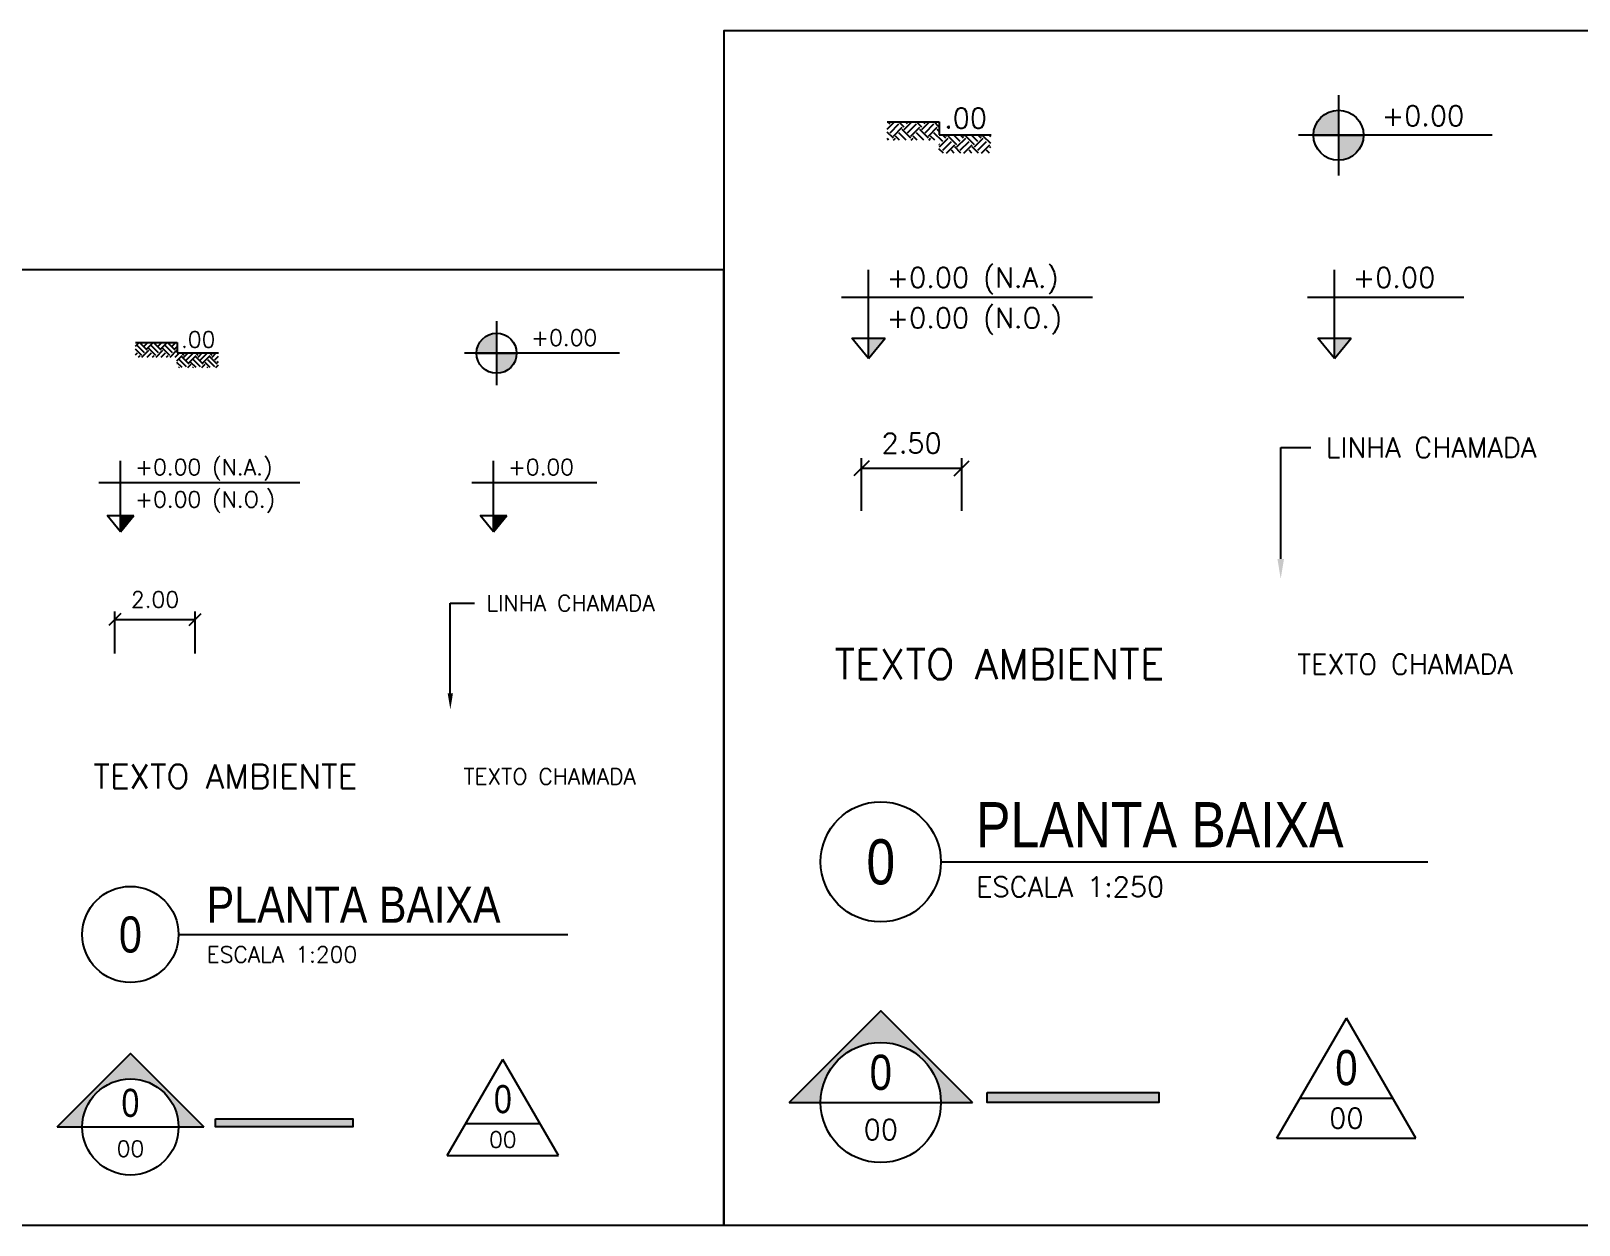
# Model space of a CAD drawing. Header units: millimetres. Extents: x 45003 to 46969, y 6653 to 6979.
# Drawn here: x 45172.43 to 45211.05, y 6860.33 to 6890.12 of the extents above; entities that cross this region are included whole.
import ezdxf
from ezdxf import colors
from ezdxf.entities.mleader import LeaderData, LeaderLine
from ezdxf.enums import TextEntityAlignment as Align
from ezdxf.math import Vec2, Vec3

# ---------------------------------------------------------------- set-up
doc = ezdxf.new("R2010")
doc.units = ezdxf.units.MM
for name, color, linetype in [('ARQ-COTAS', 30, 'Continuous'), ('ARQ-SÍMBOLOS', 2, 'Continuous'), ('ARQ-TEXTO2', 2, 'Continuous'), ('ARQ-TEXTO3', 3, 'Continuous'), ('ARQ-TEXTO4', 4, 'Continuous')]:
    doc.layers.add(name, color=color, linetype=linetype)
doc.styles.add('ARIAL', font='ARIALN.TTF', dxfattribs={"height": 0.18})
doc.styles.add('ROMANS', font='romans.shx')
doc.styles.add('Romans_Anot', font='romans.shx')
doc.dimstyles.new('Escala 1-200', dxfattribs={"dimscale": 2, "dimtxt": 0.2, "dimasz": 0.15, "dimexe": 0.1, "dimexo": 0.2, "dimgap": 0.15, "dimtad": 1, "dimzin": 4, "dimdsep": 46, "dimtxsty": 'Romans_Anot', "dimblk": 'OBLIQUE', "dimcen": 0.25, "dimclrd": 256, "dimclre": 256, "dimclrt": 2, "dimadec": 0, "dimazin": 0, "dimtfac": 1, "dimtix": 1, "dimtmove": 2, "dimatfit": 3, "dimfxl": 0, "dimlwd": -1, "dimlwe": -1, "dimarcsym": 0})
doc.dimstyles.new('Escala 1-250', dxfattribs={"dimscale": 2.5, "dimtxt": 0.2, "dimasz": 0.15, "dimexe": 0.1, "dimexo": 0.2, "dimgap": 0.15, "dimtad": 1, "dimzin": 4, "dimdsep": 46, "dimtxsty": 'Romans_Anot', "dimblk": 'OBLIQUE', "dimcen": 0.25, "dimclrd": 256, "dimclre": 256, "dimclrt": 2, "dimadec": 0, "dimazin": 0, "dimtfac": 1, "dimtix": 1, "dimtmove": 2, "dimatfit": 3, "dimfxl": 0, "dimlwd": -1, "dimlwe": -1, "dimarcsym": 0})

# ---------------------------------------------------------------- blocks, each defined once
blk = doc.blocks.new('_Oblique')
at = {"color": 0, "linetype": 'ByBlock', "lineweight": -2}
blk.add_line((-0.5, -0.5), (0.5, 0.5), dxfattribs=at)
blk = doc.blocks.new('*D30')
at = {"layer": 'ARQ-COTAS', "transparency": 16777216}
for p, q in [((45174.528, 6874.588), (45174.528, 6875.636)), ((45176.528, 6874.588), (45176.528, 6875.636)), ((45174.528, 6875.436), (45176.528, 6875.436))]:
    blk.add_line(p, q, dxfattribs=at)
at = {"layer": 'Defpoints', "color": 0, "transparency": 16777216}
for p in [(45176.528, 6875.436), (45174.528, 6874.188), (45176.528, 6874.188)]:
    blk.add_point(p, dxfattribs=at)
at = {"layer": 'ARQ-COTAS', "transparency": 16777216, "xscale": 0.3, "yscale": 0.3, "zscale": 0.3, "rotation": 180}
blk.add_blockref('_Oblique', (45174.528, 6875.436), dxfattribs=at)
at = {"layer": 'ARQ-COTAS', "transparency": 16777216, "xscale": 0.3, "yscale": 0.3, "zscale": 0.3}
blk.add_blockref('_Oblique', (45176.528, 6875.436), dxfattribs=at)
at = {"layer": 'ARQ-COTAS', "color": 2, "transparency": 16777216, "insert": (45175.528, 6875.936), "char_height": 0.4, "attachment_point": 5, "style": 'Romans_Anot'}
blk.add_mtext('2.00', dxfattribs=at)
blk = doc.blocks.new('Nível_Planta')
at = {"layer": 'ARQ-SÍMBOLOS', "ltscale": 0.1}
h = blk.add_hatch(color=1, dxfattribs=at)
h.dxf.hatch_style = 1
h.paths.add_polyline_path([(-0.25, 0), (0, 0), (0, 0.25, 0.414214)])
h.paths.add_polyline_path([(0.25, 0), (0, 0), (0, -0.25, 0.414214)])
at = {"layer": 'ARQ-SÍMBOLOS', "color": 1}
for p, q in [((0, 0.4), (0, -0.4)), ((1.535, 0), (-0.4, 0))]:
    blk.add_line(p, q, dxfattribs=at)
at = {"layer": 'ARQ-SÍMBOLOS', "color": 1, "ltscale": 0.1}
blk.add_line((-0.25, 0), (0.25, 0), dxfattribs=at)
at = {"layer": 'ARQ-SÍMBOLOS', "color": 1}
blk.add_circle((0, 0), 0.25, dxfattribs=at)
at = {"layer": 'ARQ-TEXTO2', "style": 'ROMANS'}
blk.add_attdef('NIVEL-ACABADO', text='', height=0.2, dxfattribs=at).set_placement((0.432, 0.034), align=Align.BOTTOM_LEFT)
blk = doc.blocks.new('Nível_Corte')
at = {"layer": 'ARQ-SÍMBOLOS'}
h = blk.add_hatch(color=1, dxfattribs=at)
h.dxf.hatch_style = 1
h.paths.add_polyline_path([(0.167, 0.202), (0, 0.202), (0, 0)])
at = {"layer": 'ARQ-SÍMBOLOS', "color": 1}
for p, q in [((0, 0), (0, 0.884)), ((-0.271, 0.613), (2.235, 0.613)), ((-0.167, 0.202), (0.167, 0.202)), ((0, 0), (-0.167, 0.202)), ((0, 0), (0.167, 0.202))]:
    blk.add_line(p, q, dxfattribs=at)
at = {"layer": 'ARQ-TEXTO2', "style": 'ROMANS'}
for tag, p in [('NIVEL-ACABADO', (0.182, 0.647)), ('NIVEL-OSSO', (0.182, 0.244))]:
    blk.add_attdef(tag, text='', height=0.2, dxfattribs=at).set_placement(p, align=Align.BOTTOM_LEFT)
blk = doc.blocks.new('Nível_Fachada')
at = {"layer": 'ARQ-SÍMBOLOS'}
h = blk.add_hatch(color=1, dxfattribs=at)
h.dxf.hatch_style = 1
h.paths.add_polyline_path([(0.167, 0.202), (0, 0.202), (0, 0)])
at = {"layer": 'ARQ-SÍMBOLOS', "color": 1}
for p, q in [((0, 0), (0, 0.884)), ((-0.271, 0.613), (1.29, 0.613)), ((-0.167, 0.202), (0.167, 0.202)), ((0, 0), (-0.167, 0.202)), ((0, 0), (0.167, 0.202))]:
    blk.add_line(p, q, dxfattribs=at)
at = {"layer": 'ARQ-TEXTO2', "style": 'ROMANS'}
blk.add_attdef('NIVEL-ACABADO', text='', height=0.2, dxfattribs=at).set_placement((0.182, 0.647), align=Align.BOTTOM_LEFT)
blk = doc.blocks.new('Desnível')
at = {"layer": 'ARQ-SÍMBOLOS', "ltscale": 0.1}
h = blk.add_hatch(dxfattribs=at)
h.set_pattern_fill('EARTH', color=8, scale=0.0195, angle=45)
h.set_pattern_definition([(45, (-400.02996, -104.62736), (0, 0.175114994), [0.123825, -0.123825]), (45, (-400.0628, -104.59453), (0, 0.175114994), [0.123825, -0.123825]), (45, (-400.09563, -104.56169), (0, 0.175114994), [0.123825, -0.123825]), (135, (-400.09563, -104.5398), (-0.175114994, 0), [0.123825, -0.123825]), (135, (-400.0628, -104.50697), (-0.175114994, 0), [0.123825, -0.123825]), (135, (-400.02996, -104.47414), (-0.175114994, 0), [0.123825, -0.123825])])
h.paths.add_polyline_path([(-0.003, 0.13), (-0.52, 0.13), (-0.52, -0.052), (-0.003, -0.052)])
h.paths.add_polyline_path([(0.514, 0), (-0.003, 0), (-0.003, -0.182), (0.514, -0.182)])
at = {"layer": 'ARQ-SÍMBOLOS', "color": 1}
for p, q in [((-0.52, 0.13), (0, 0.13)), ((0, 0.13), (0, 0)), ((0, 0), (0.517, 0))]:
    blk.add_line(p, q, dxfattribs=at)
at = {"layer": 'ARQ-TEXTO2', "style": 'ROMANS'}
blk.add_attdef('DESNIVEL', text='', height=0.2, dxfattribs=at).set_placement((0.048, 0.007), align=Align.BOTTOM_LEFT)
blk = doc.blocks.new('*U11')
at = {"layer": 'ARQ-SÍMBOLOS'}
blk.add_line((0.6, 0), (5.458, 0), dxfattribs=at)
blk.add_circle((0, 0), 0.6, dxfattribs=at)
at = {"layer": 'ARQ-TEXTO2', "style": 'ROMANS'}
blk.add_attdef('ESCALA1', text='', height=0.2, dxfattribs=at).set_placement((0.951, -0.149), align=Align.TOP_LEFT)
at = {"layer": 'ARQ-TEXTO4', "style": 'ARIAL'}
blk.add_attdef('TITULODODESENHO', (0.951, 0.146), '', height=0.45, dxfattribs=at)
blk.add_attdef('0', text='', height=0.45, dxfattribs=at).set_placement((0, 0), align=Align.MIDDLE)
blk = doc.blocks.new('*D31')
at = {"layer": 'ARQ-COTAS', "transparency": 16777216}
for p, q in [((45193.153, 6878.152), (45193.153, 6879.463)), ((45195.653, 6878.152), (45195.653, 6879.463)), ((45193.153, 6879.213), (45195.653, 6879.213))]:
    blk.add_line(p, q, dxfattribs=at)
at = {"layer": 'Defpoints', "color": 0, "transparency": 16777216}
for p in [(45195.653, 6879.213), (45193.153, 6877.652), (45195.653, 6877.652)]:
    blk.add_point(p, dxfattribs=at)
at = {"layer": 'ARQ-COTAS', "transparency": 16777216, "xscale": 0.375, "yscale": 0.375, "zscale": 0.375, "rotation": 180}
blk.add_blockref('_Oblique', (45193.153, 6879.213), dxfattribs=at)
at = {"layer": 'ARQ-COTAS', "transparency": 16777216, "xscale": 0.375, "yscale": 0.375, "zscale": 0.375}
blk.add_blockref('_Oblique', (45195.653, 6879.213), dxfattribs=at)
at = {"layer": 'ARQ-COTAS', "color": 2, "transparency": 16777216, "insert": (45194.403, 6879.838), "char_height": 0.5, "attachment_point": 5, "style": 'Romans_Anot'}
blk.add_mtext('2.50', dxfattribs=at)
blk = doc.blocks.new('Símbolo_Corte')
at = {"layer": 'ARQ-SÍMBOLOS'}
h = blk.add_hatch(color=256, dxfattribs=at)
h.dxf.hatch_style = 1
h.paths.add_polyline_path([(0, 0.915), (-0.915, 0), (-0.6, 0, -1), (0.6, 0), (0.915, 0)])
at = {"layer": 'ARQ-SÍMBOLOS', "ltscale": 0.1}
blk.add_hatch(color=256, dxfattribs=at).paths.add_polyline_path([(1.063, 0.1), (2.775, 0.1), (2.775, 0), (1.063, 0)])
at = {"layer": 'ARQ-SÍMBOLOS'}
for p, q in [((-0.915, 0), (-0.6, 0)), ((0.6, 0), (0.915, 0))]:
    blk.add_line(p, q, dxfattribs=at)
at = {"layer": 'ARQ-SÍMBOLOS', "color": 4}
blk.add_line((-0.6, 0), (0.6, 0), dxfattribs=at)
at = {"layer": 'ARQ-SÍMBOLOS'}
blk.add_lwpolyline([(-0.915, 0), (0, 0.915), (0.915, 0)], dxfattribs=at)
blk.add_lwpolyline([(1.063, 0.1), (2.775, 0.1), (2.775, 0), (1.063, 0)], close=True, dxfattribs=at)
blk.add_circle((0, 0), 0.6, dxfattribs=at)
at = {"layer": 'ARQ-TEXTO2', "style": 'ROMANS'}
blk.add_attdef('NUMERO-FOLHA', text='', height=0.2, dxfattribs=at).set_placement((0, -0.271), align=Align.MIDDLE_CENTER)
at = {"layer": 'ARQ-TEXTO4', "style": 'ARIAL'}
blk.add_attdef('NUMERO-DESENHO-NA-FOLHA', text='', height=0.35, dxfattribs=at).set_placement((0, 0.301), align=Align.MIDDLE_CENTER)
blk = doc.blocks.new('Símbolo_Fachada')
at = {"layer": 'ARQ-SÍMBOLOS', "ltscale": 0.1}
for p, q in [((-0.693, -0.399), (0, 0.801)), ((0.693, -0.399), (0, 0.801)), ((-0.693, -0.399), (0.693, -0.399))]:
    blk.add_line(p, q, dxfattribs=at)
at = {"layer": 'ARQ-SÍMBOLOS', "color": 4, "ltscale": 0.1}
blk.add_line((-0.463, 0), (0.463, 0), dxfattribs=at)
at = {"layer": 'ARQ-TEXTO2', "style": 'ROMANS'}
blk.add_attdef('NUMERO-FOLHA', text='', height=0.2, dxfattribs=at).set_placement((0, -0.199), align=Align.MIDDLE_CENTER)
at = {"layer": 'ARQ-TEXTO4', "style": 'ARIAL'}
blk.add_attdef('NUMERO-DESENHO-NA-FOLHA', text='', height=0.35, dxfattribs=at).set_placement((0, 0.306), align=Align.MIDDLE_CENTER)

msp = doc.modelspace()

# ---------------------------------------------------------------- linework, layer by layer
for points in [[(45189.72, 6860.33), (45212.142, 6860.33), (45212.142, 6890.123), (45189.72, 6890.123)], [(45171.783, 6860.33), (45189.72, 6860.33), (45189.72, 6884.164), (45171.783, 6884.164)]]:
    msp.add_lwpolyline(points, close=True)

# ---------------------------------------------------------------- block references
at = {"layer": 'ARQ-SÍMBOLOS'}
for name, p, xscale, yscale, zscale, values in [('Nível_Planta', (45205.053, 6887.52), 2.5, 2.5, 2.5, {'NIVEL-ACABADO': '+0.00'}), ('Desnível', (45195.093, 6887.53), 2.5, 2.5, 2.5, {'DESNIVEL': '.00'}), ('Nível_Corte', (45193.328, 6881.952), 2.5, 2.5, 2.5, {'NIVEL-OSSO': '+0.00 (N.O.)', 'NIVEL-ACABADO': '+0.00 (N.A.)'}), ('Nível_Fachada', (45204.955, 6881.952), 2.5, 2.5, 2.5, {'NIVEL-ACABADO': '+0.00 '}), ('Desnível', (45176.081, 6882.09), 2, 2, 2, {'DESNIVEL': '.00'}), ('Nível_Planta', (45184.049, 6882.082), 2, 2, 2, {'NIVEL-ACABADO': '+0.00'}), ('Nível_Corte', (45174.669, 6877.628), 2, 2, 2, {'NIVEL-OSSO': '+0.00 (N.O.)', 'NIVEL-ACABADO': '+0.00 (N.A.)'}), ('Nível_Fachada', (45183.97, 6877.628), 2, 2, 2, {'NIVEL-ACABADO': '+0.00 '}), ('*U11', (45193.634, 6869.392), 2.5, 2.5, 2.5, {'ESCALA1': 'ESCALA 1:250', '0': '0', 'TITULODODESENHO': 'PLANTA BAIXA'}), ('*U11', (45174.914, 6867.58), 2, 2, 2, {'ESCALA1': 'ESCALA 1:200', '0': '0', 'TITULODODESENHO': 'PLANTA BAIXA'})]:
    msp.add_blockref(name, p, dxfattribs=dict(at, xscale=xscale, yscale=yscale, zscale=zscale)).add_auto_attribs(values)
at = {"layer": 'ARQ-SÍMBOLOS', "ltscale": 0.03}
for name, p, xscale, yscale, zscale in [('Símbolo_Corte', (45193.634, 6863.388), 2.5, 2.5, 2.5), ('Símbolo_Fachada', (45205.25, 6863.493), 2.5, 2.5, 2.5), ('Símbolo_Corte', (45174.914, 6862.777), 2, 2, 2), ('Símbolo_Fachada', (45184.206, 6862.86), 2, 2, 2)]:
    msp.add_blockref(name, p, dxfattribs=dict(at, xscale=xscale, yscale=yscale, zscale=zscale)).add_auto_attribs({'NUMERO-FOLHA': '00', 'NUMERO-DESENHO-NA-FOLHA': '0'})

# ---------------------------------------------------------------- texts
at = {"layer": 'ARQ-TEXTO2', "attachment_point": 1, "style": 'ROMANS'}
for insert, char_height in [((45204.023, 6874.571), 0.5), ((45183.224, 6871.723), 0.4)]:
    msp.add_mtext('TEXTO CHAMADA', dxfattribs=dict(at, insert=insert, char_height=char_height))
at = {"layer": 'ARQ-TEXTO3', "attachment_point": 5, "style": 'ROMANS'}
for insert, char_height in [((45196.595, 6874.323), 0.75), ((45177.282, 6871.524), 0.6)]:
    msp.add_mtext('TEXTO AMBIENTE', dxfattribs=dict(at, insert=insert, char_height=char_height))

# ---------------------------------------------------------------- dimensions: what is measured, and where the dimension line sits
at = {"layer": 'ARQ-COTAS'}
for base, p1, p2, dimstyle, picture, middle in [((45195.653, 6879.213), (45193.153, 6877.652), (45195.653, 6877.652), 'Escala 1-250', '*D31', (45194.403, 6879.838)), ((45176.528, 6875.436), (45174.528, 6874.188), (45176.528, 6874.188), 'Escala 1-200', '*D30', (45175.528, 6875.936))]:
    dim = msp.add_linear_dim(base=base, p1=p1, p2=p2, dimstyle=dimstyle, dxfattribs=at)
    dim.commit()
    dim.dimension.update_dxf_attribs({"geometry": picture, "text_midpoint": middle})

# ---------------------------------------------------------------- leaders
ml = msp.add_multileader_mtext('Standard', dxfattribs=at)
ml.set_content('LINHA CHAMADA', color=2, style='Romans_Anot')
ml.set_leader_properties(color=256, linetype='ByLayer', lineweight=-1)
ml.build(insert=Vec2(0, 0))
ml.multileader.update_dxf_attribs({"dogleg_length": 0.3, "arrow_head_size": 0.5, "scale": 2.5})
ctx = ml.context
ctx.base_point, ctx.scale, ctx.char_height, ctx.arrow_head_size, ctx.landing_gap_size, ctx.plane_origin = Vec3(45204.361, 6879.727), 2.5, 0.5, 0.5, 0.375, Vec3(45203.611, 6876.452)
notes = []
notes.append((ctx, [(0, (1, 1, 0), (45203.611, 6879.727), (1, 0), 0.75, [(0, [(45203.611, 6876.452)], 0, [])])]))
ctx.mtext.insert, ctx.mtext.flow_direction = Vec3(45204.736, 6879.977), 5
ml = msp.add_multileader_mtext('Standard', dxfattribs=at)
ml.set_content('LINHA CHAMADA', color=2, style='Romans_Anot')
ml.set_leader_properties(color=256, linetype='ByLayer', lineweight=-1)
ml.build(insert=Vec2(0, 0))
ml.multileader.update_dxf_attribs({"dogleg_length": 0.3, "arrow_head_size": 0.4, "scale": 2})
ctx = ml.context
ctx.base_point, ctx.scale, ctx.char_height, ctx.arrow_head_size, ctx.landing_gap_size, ctx.plane_origin = Vec3(45183.495, 6875.848), 2, 0.4, 0.4, 0.3, Vec3(45182.895, 6873.195)
notes.append((ctx, [(0, (1, 1, 0), (45182.895, 6875.848), (1, 0), 0.6, [(0, [(45182.895, 6873.195)], 0, [])])]))
ctx.mtext.insert, ctx.mtext.flow_direction = Vec3(45183.795, 6876.048), 5
for ctx, leaders in notes:
    for number, flags, end, landing, length, lines in leaders:
        leader = LeaderData()
        leader.index, (leader.has_last_leader_line, leader.has_dogleg_vector, leader.attachment_direction) = number, flags
        leader.last_leader_point, leader.dogleg_vector, leader.dogleg_length = Vec3(end), Vec3(landing), length
        for number, points, colour, breaks in lines:
            line = LeaderLine()
            line.index, line.vertices, line.color, line.breaks = number, Vec3.list(points), colors.encode_raw_color(colour), breaks
            leader.lines.append(line)
        ctx.leaders.append(leader)

doc.saveas('drawing.dxf')
